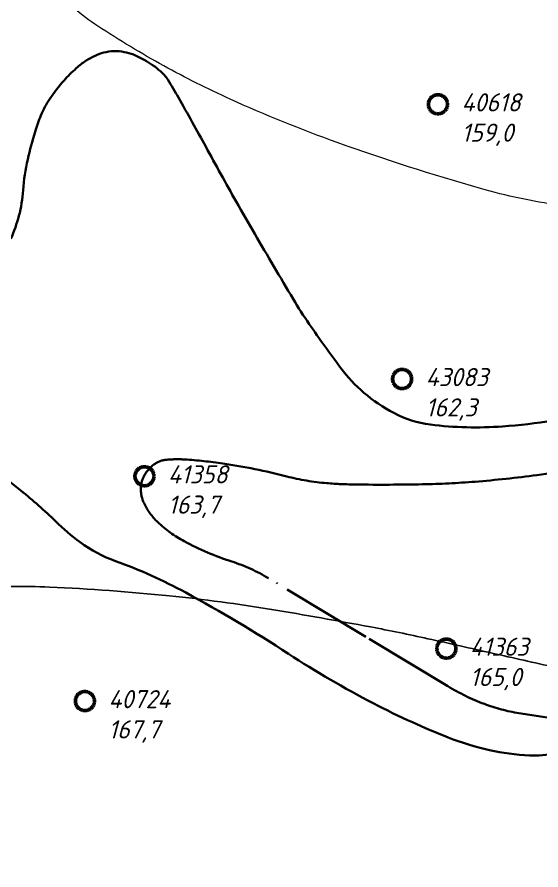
# Model space of a CAD drawing. Header units: millimetres. Extents: x -994 to -400, y 519 to 1360.
# Drawn here: x -697.6 to -656.5, y 736 to 803 of the extents above; entities that cross this region are included whole.
import ezdxf

# ---------------------------------------------------------------- set-up
doc = ezdxf.new("R2010")
doc.units = ezdxf.units.MM
doc.linetypes.add('ACAD_ISO04W100', pattern=[30, 24, -3, 0, -3])
doc.linetypes.add('DASHED', pattern=[7, 5, -2, 0])
doc.layers.add('Кривульки', color=1, linetype='Continuous')
doc.layers.add('Свердловини', color=4, linetype='Continuous')
doc.layers.add('Кривульки Товсты', color=70, linetype='Continuous', lineweight=30)
doc.styles.add('GOST-2.304_Type-B_italic', font='GOST Common Italic.ttf')

msp = doc.modelspace()

# ---------------------------------------------------------------- linework, layer by layer
at = {"layer": 'Кривульки', "lineweight": 20}
msp.add_lwpolyline([(-655.069, 788.227, -0.035983), (-661.251, 789.529, -0.015953), (-672.483, 793.144, -0.020738), (-680.897, 796.552, -0.019542), (-686.105, 799.167, -0.018843), (-691.281, 802.284, -0.065918), (-694.84, 805.352, 0.093954)], format="xyb", dxfattribs=at)
at = {"layer": 'Кривульки'}
msp.add_lwpolyline([(-619.121, 736.067, -0.008178), (-621.533, 737.376, -0.003711), (-627.487, 740.793, 0.004577), (-632.32, 743.555, 0.007394), (-637.331, 746.262, 0.013103), (-640.219, 747.673, 0.027239), (-643.572, 748.988, 0.022162), (-647.831, 750.189, 0.000749), (-651.989, 751.158, 0.000918), (-655.387, 751.939, 0.000488), (-660.321, 753.057, 0.000476), (-665.373, 754.192, 0.008733), (-669.886, 755.119, 0.005112), (-677.638, 756.489, 0.016042), (-685.651, 757.558, 0.013728), (-695.072, 758.247, 0.013654), (-698.069, 758.302, -0.013524)], format="xyb", dxfattribs=at)
at = {"layer": 'Кривульки Товсты', "lineweight": 30, "ltscale": 0.3}
for points in [[(-698.102, 785.587, 0.038911), (-697.473, 787.386, 0.047478), (-697.141, 789.392, -0.039358), (-696.781, 791.817, -0.016124), (-696.205, 793.993, -0.026768), (-695.747, 795.27, -0.046451), (-695.051, 796.573, -0.037519), (-693.933, 798.019, -0.027229), (-692.97, 798.976, -0.037811), (-692.193, 799.571, -0.037467), (-691.49, 799.957, -0.041393), (-690.806, 800.203, -0.058268), (-690.03, 800.316, -0.054956), (-689.202, 800.25, -0.046553), (-688.49, 800.042, -0.036288), (-687.633, 799.629, -0.04342), (-686.356, 798.74, -0.079588), (-685.795, 798.097, -0.005252), (-685.356, 797.376, -0.005512), (-684.953, 796.681, -0.004056), (-682.809, 792.82, 0.003633), (-680.421, 788.509, 0.003969), (-678.962, 785.967, 0.001964), (-675.953, 780.868, 0.016726), (-674.687, 778.895, 0.00922), (-672.209, 775.44, 0.056507), (-670.39, 773.502, 0.053237), (-668.059, 771.914, 0.092374), (-665.175, 770.999, 0.049012), (-659.509, 770.856, 0.02198), (-655.557, 771.319, 0.022969)], [(-655.367, 745.215, -0.0703), (-657.407, 745.031, -0.041804), (-660.543, 745.454, -0.038944), (-663.791, 746.443, -0.013872), (-666.593, 747.631, -0.012339), (-669.668, 749.13, -0.025149), (-676.318, 753.013, 0.020624), (-684.382, 757.819, 0.037788), (-689.893, 760.285, -0.072676), (-692.674, 761.769, -0.035191), (-694.603, 763.413, 0.024667), (-697.303, 765.814, 0.00823), (-701.5, 769.078, -0.007586)]]:
    msp.add_lwpolyline(points, format="xyb", dxfattribs=at)
at = {"layer": 'Кривульки Товсты', "linetype": 'ACAD_ISO04W100', "lineweight": 30, "ltscale": 0.3}
msp.add_lwpolyline([(-654.983, 747.847), (-658.233, 748.355, -0.051552), (-660.944, 749.071, -0.045298), (-663.814, 750.464), (-670.243, 754.338), (-677.871, 758.934, 0.057379), (-680.764, 760.253, -0.04486), (-684.502, 761.845, -0.066891), (-686.577, 763.345, -0.093529), (-687.653, 764.837, -0.107366), (-687.905, 765.942, -0.120892), (-687.675, 766.926, -0.113138), (-686.894, 767.86, -0.137158), (-685.955, 768.232, -0.041805), (-684.46, 768.263, -0.020773), (-681.47, 767.949, -0.026654), (-676.457, 766.936, 0.042708), (-673.306, 766.404, 0.017562), (-671.011, 766.296, 0.007721), (-665.787, 766.316, 0.015179), (-661.674, 766.52, 0.012801), (-656.818, 767.034, 0.059891), (-651.288, 768.45, 0.067319)], format="xyb", dxfattribs=at)
at = {"layer": 'Свердловини', "linetype": 'DASHED', "lineweight": 50}
for centre in [(-664.584, 796.146), (-667.397, 774.581), (-687.617, 766.948), (-663.923, 753.416), (-692.293, 749.299)]:
    msp.add_circle(centre, 0.749, dxfattribs=at)

# ---------------------------------------------------------------- texts
at = {"layer": 'Свердловини', "linetype": 'DASHED', "char_height": 1.425, "attachment_point": 1, "style": 'GOST-2.304_Type-B_italic'}
for s, insert in [('{\\fGOST Common|b0|i1|c204|p34;40618\\P159,0}', (-662.738, 797.008)), ('{\\fGOST Common|b0|i1|c204|p34;43083\\P162,3}', (-665.551, 775.442)), ('{\\fGOST Common|b0|i1|c204|p34;41358\\P163,7}', (-685.771, 767.809)), ('{\\fGOST Common|b0|i1|c204|p34;41363\\P165,0}', (-662.077, 754.277)), ('{\\fGOST Common|b0|i1|c204|p34;40724\\P167,7}', (-690.447, 750.161))]:
    msp.add_mtext_dynamic_manual_height_columns(s, width=5.3259, gutter_width=12.5, heights=[0], dxfattribs=dict(at, insert=insert))

doc.saveas('drawing.dxf')
